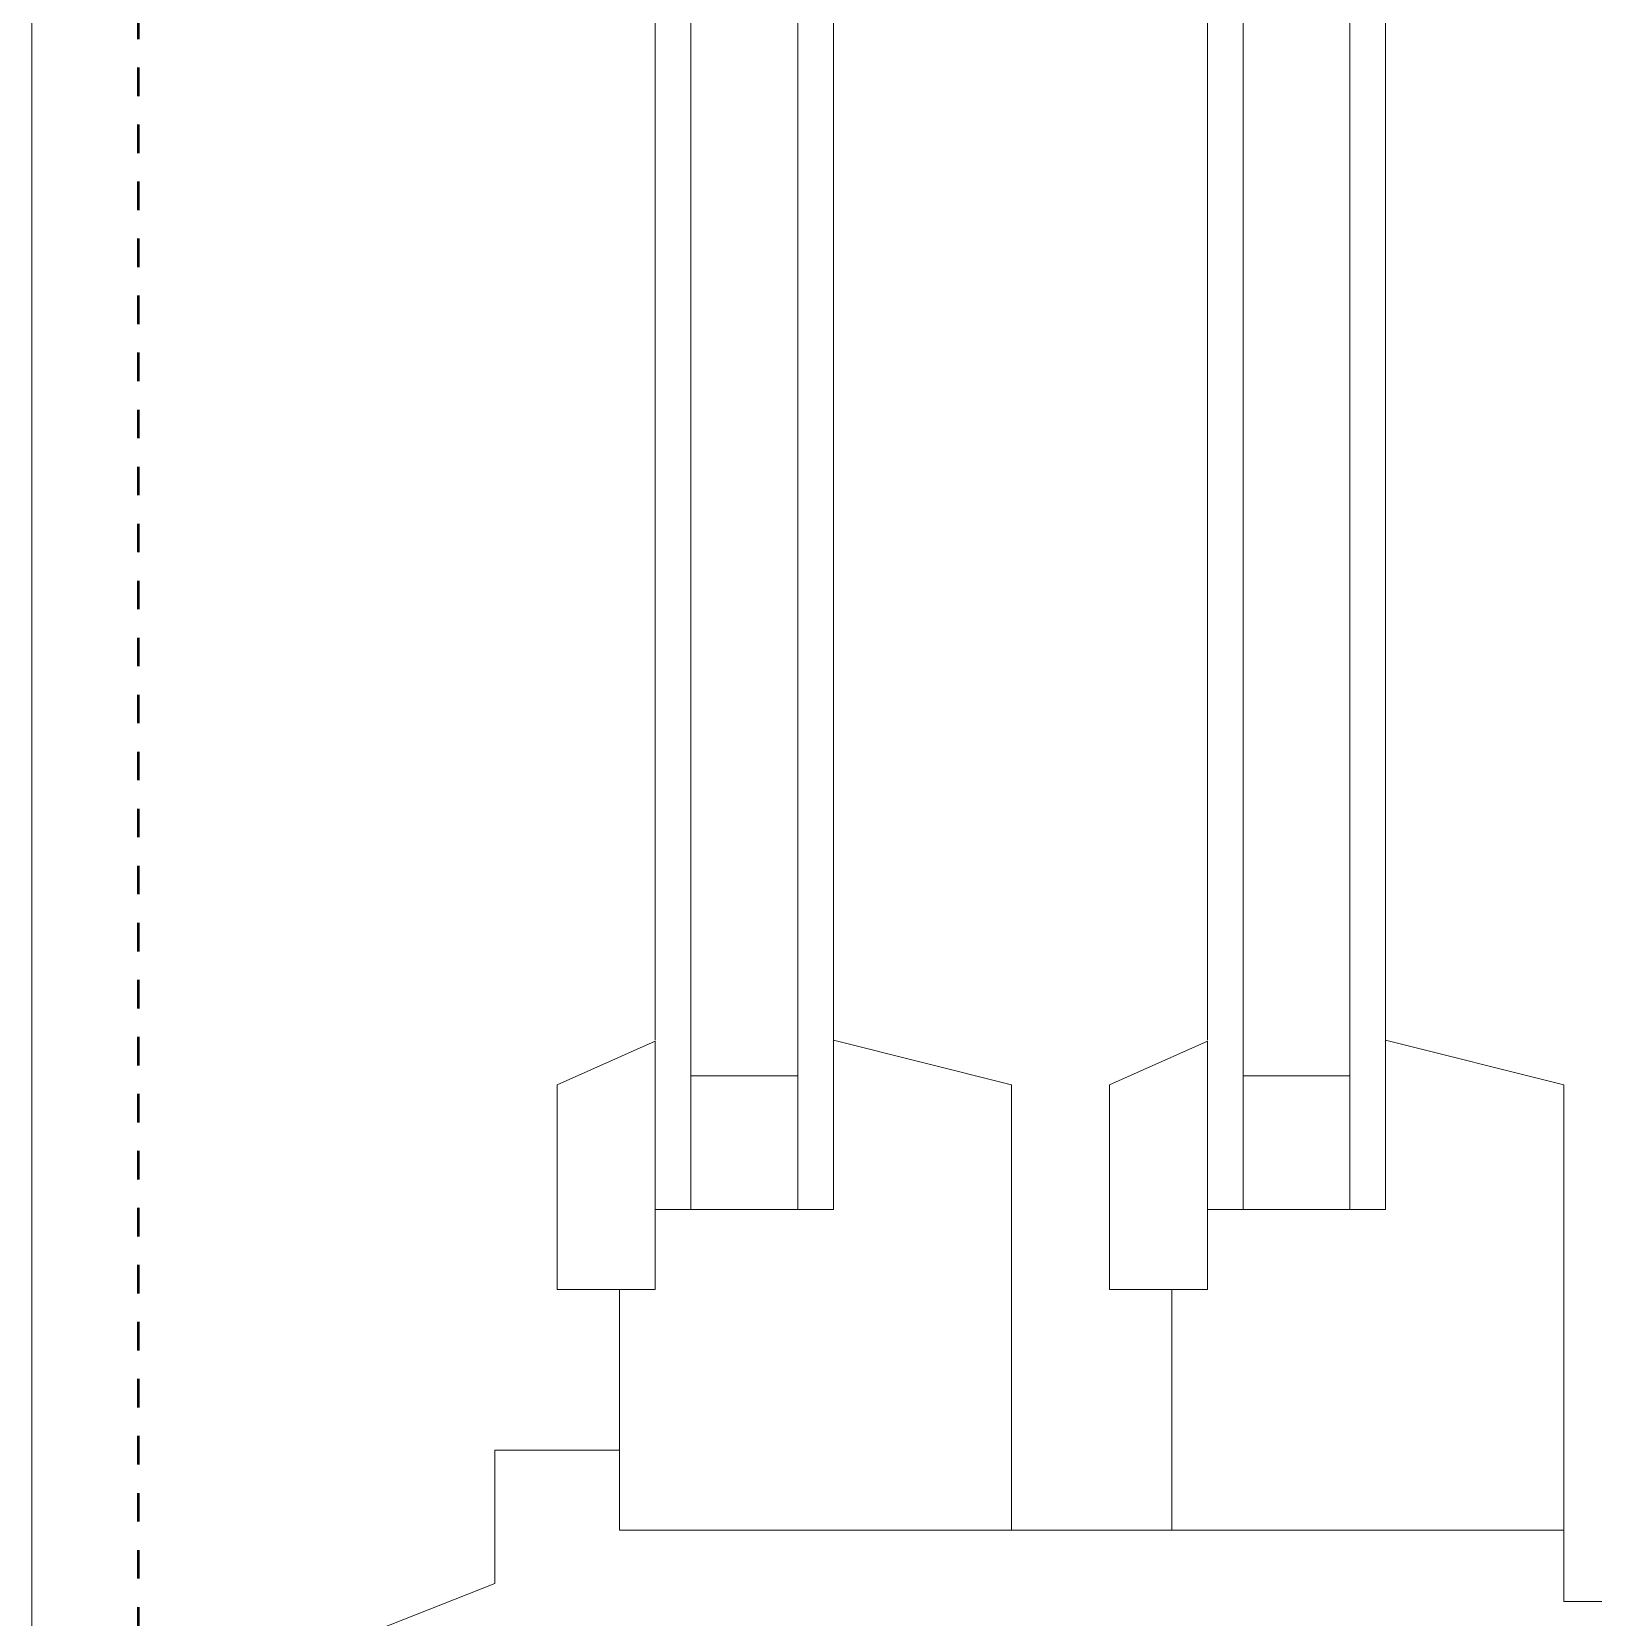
# Model space of a CAD drawing. Header units: inches. Extents: x -4235 to -464, y 9767 to 12347.
# Drawn here: x -3861.1 to -3855.62, y 11051.05 to 11056.62 of the extents above; entities that cross this region are included whole.
import ezdxf

# ---------------------------------------------------------------- set-up
doc = ezdxf.new("R2010")
doc.units = ezdxf.units.IN
doc.header["$MEASUREMENT"] = 0
doc.linetypes.add('Dash 1_16_', pattern=[0.125, 0.0625, -0.0625])
for name, color, linetype, lineweight in [('A-GLAZ-1', 151, 'Continuous', 9), ('A-GLAZ-2', 151, 'Continuous', 20), ('C-PROP-LINE-1', 91, 'Dash 1_16_', 50)]:
    doc.layers.add(name, color=color, linetype=linetype, lineweight=lineweight)

# ---------------------------------------------------------------- blocks, each defined once
blk = doc.blocks.new('Window-Double_Hung-Andersen-400_Series-Tilt_Wash - DOUBLE HUNG - COTTAGE - 3RD FLOOR-V123-BACKGROUND - RCP - 3RD FLOOR')
at = {"layer": 'A-GLAZ-1'}
for p, q in [((-15.6992, 2.625), (15.6992, 2.625)), ((-16.293, 2.5), (-15.6992, 2.5)), ((-15.8242, 2.5), (-15.8242, 2.125)), ((-15.6992, 2.5), (15.6992, 2.5)), ((-16.293, 2.125), (-15.6992, 2.125)), ((-15.6992, 2.125), (15.6992, 2.125)), ((-15.6992, 2), (15.6992, 2)), ((-15.6992, 0.6875), (15.6992, 0.6875)), ((-16.293, 0.5625), (-15.6992, 0.5625)), ((-15.8242, 0.5625), (-15.8242, 0.1875)), ((-15.6992, 0.5625), (15.6992, 0.5625)), ((-16.293, 0.1875), (-15.6992, 0.1875)), ((-15.6992, 0.1875), (15.6992, 0.1875)), ((-15.6992, 0.0625), (15.6992, 0.0625))]:
    blk.add_line(p, q, dxfattribs=at)
at = {"layer": 'A-GLAZ-2'}
for p, q in [((19.0117, 4.8125), (-19.0117, 4.8125)), ((-17.9245, 4), (-17.6055, 3.1875)), ((-17.6055, 3.1875), (-17.1367, 3.1875)), ((-17.1367, 3.1875), (-17.1367, 2.75)), ((-15.8555, 2.9688), (-16.5742, 2.9688)), ((-16.5742, 2.625), (-16.5742, 2.9688)), ((-15.8555, 2.9688), (-15.7023, 2.625)), ((-17.418, 2.75), (-16.5742, 2.75)), ((-17.418, 2.75), (-17.418, -0.5625)), ((-15.7023, 2.625), (-16.5742, 2.625)), ((-16.293, 2.625), (-16.293, 2)), ((-15.6992, 2), (-16.293, 2)), ((-15.8555, 1.375), (-15.6992, 2)), ((-17.418, 1.375), (-15.8555, 1.375)), ((-15.8555, 1.0313), (-16.5742, 1.0313)), ((-16.5742, 0.6875), (-16.5742, 1.0313)), ((-15.8555, 1.0313), (-15.7023, 0.6875)), ((-17.418, 0.8125), (-16.5742, 0.8125)), ((-15.7023, 0.6875), (-16.5742, 0.6875)), ((-16.293, 0.6875), (-16.293, 0.0625)), ((-15.6992, 0.0625), (-16.293, 0.0625)), ((-15.8555, -0.5625), (-15.6992, 0.0625)), ((-17.668, -0.7823), (-17.668, -0.5625)), ((-17.668, -0.5625), (-15.8555, -0.5625))]:
    blk.add_line(p, q, dxfattribs=at)
blk = doc.blocks.new('Family - ___-2835860-BACKGROUND - RCP - 3RD FLOOR')
at = {"layer": 'C-PROP-LINE-1'}
blk.add_line((-3860.7237, 9980.1894), (-3860.7237, 11434.3894), dxfattribs=at)
blk = doc.blocks.new('Family - ___-2835932-BACKGROUND - RCP - 3RD FLOOR')
at = {"layer": 'C-PROP-LINE-1'}
blk.add_line((-3860.7237, 9980.1894), (-3860.7237, 12118.5894), dxfattribs=at)

msp = doc.modelspace()

# ---------------------------------------------------------------- block references
at = {"layer": 'A-GLAZ-1', "rotation": 89.99999999999991}
msp.add_blockref('Window-Double_Hung-Andersen-400_Series-Tilt_Wash - DOUBLE HUNG - COTTAGE - 3RD FLOOR-V123-BACKGROUND - RCP - 3RD FLOOR', (-3856.2862, 11068.7769), dxfattribs=at)
at = {"layer": 'C-PROP-LINE-1'}
for name in ['Family - ___-2835860-BACKGROUND - RCP - 3RD FLOOR', 'Family - ___-2835932-BACKGROUND - RCP - 3RD FLOOR']:
    msp.add_blockref(name, (0, 0), dxfattribs=at)

doc.saveas('drawing.dxf')
